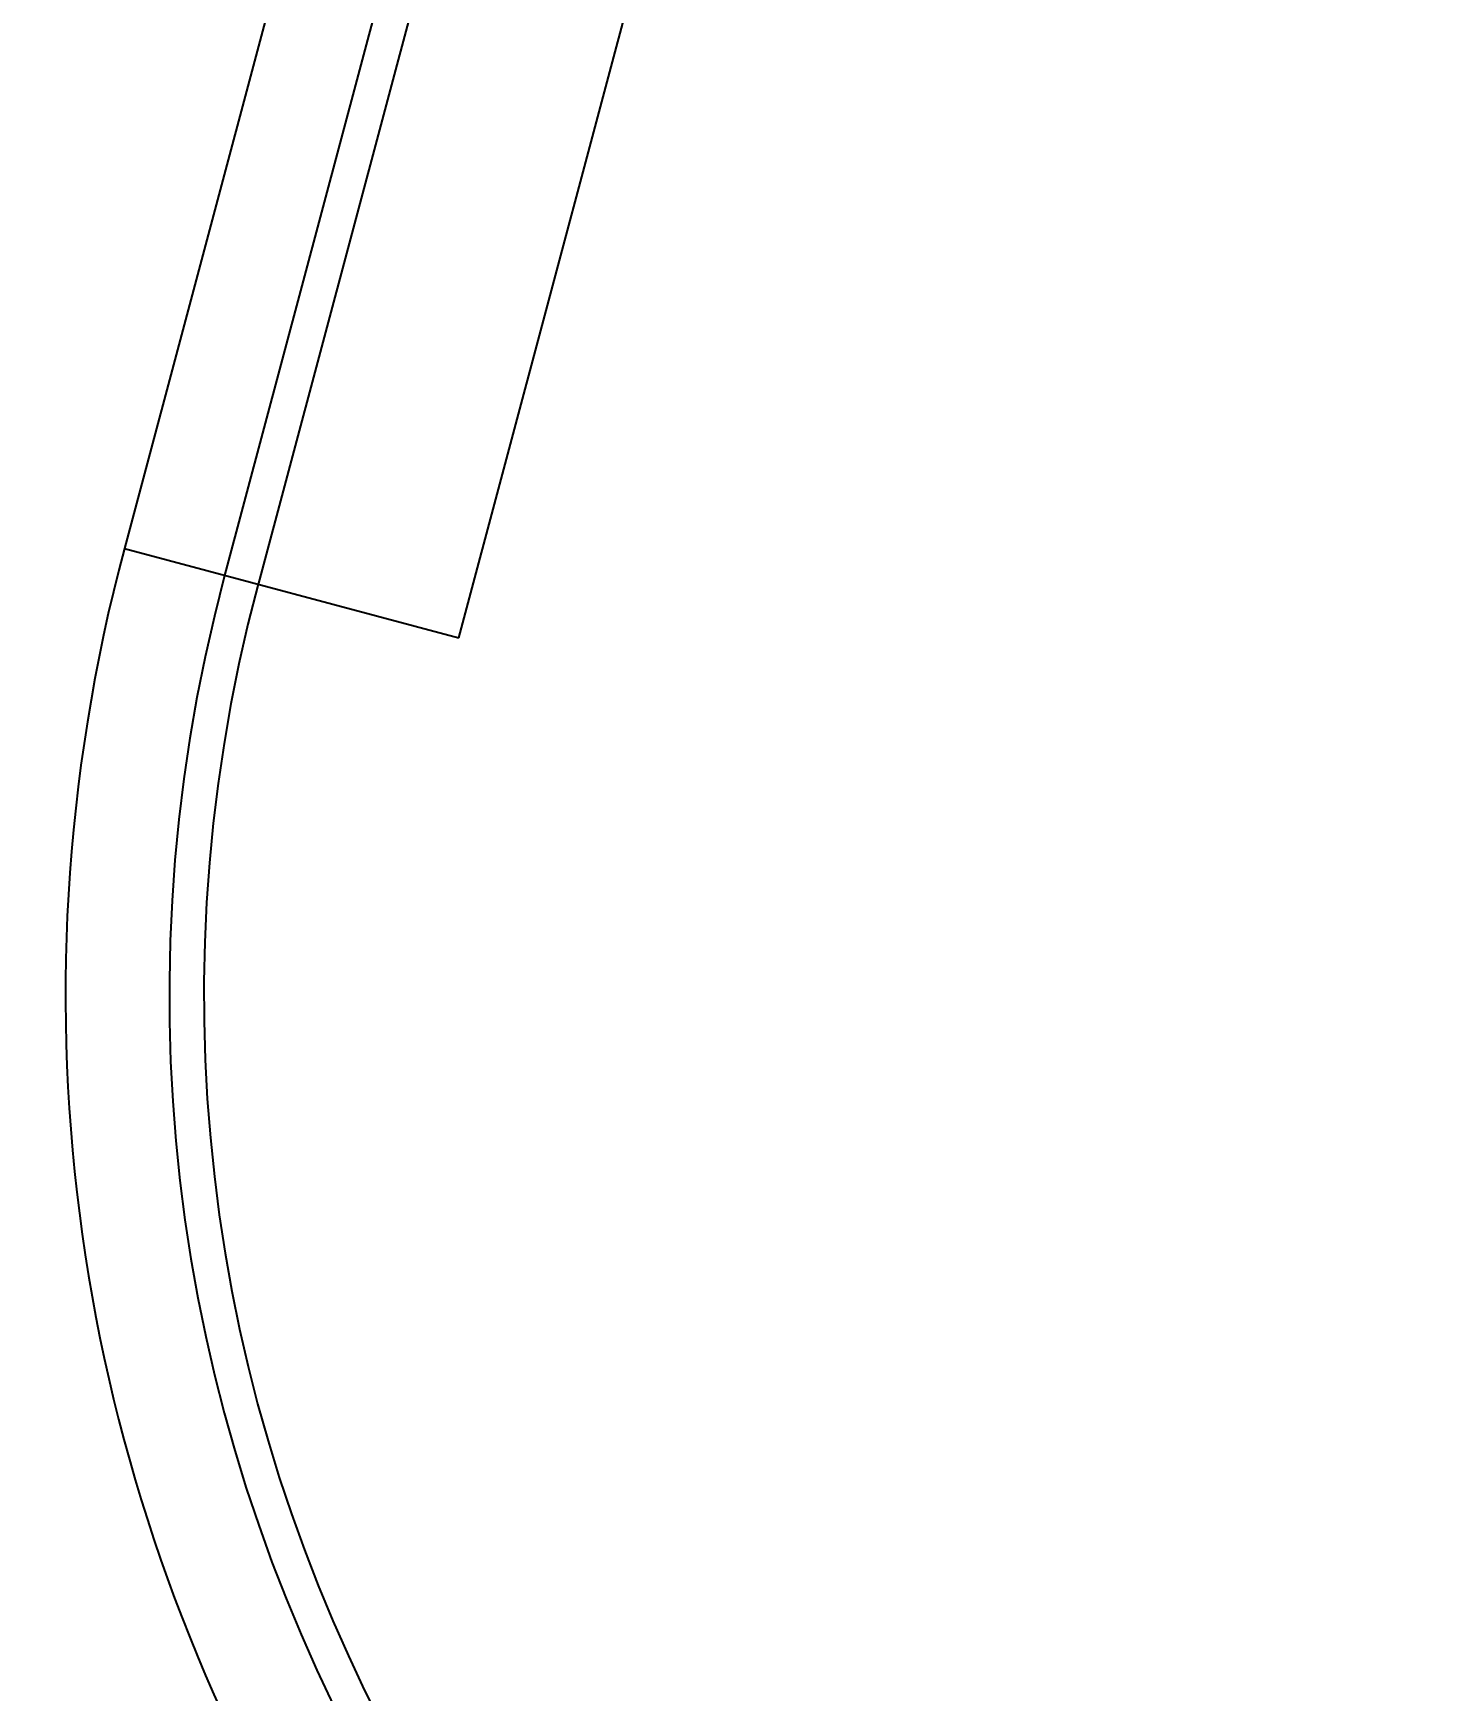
# Model space of a CAD drawing. Header units: metres. Extents: x 689715 to 690980, y 1005284 to 1006835.
# Drawn here: x 690794.09 to 690800.15, y 1005657.25 to 1005664.44 of the extents above; entities that cross this region are included whole.
import ezdxf

# ---------------------------------------------------------------- set-up
doc = ezdxf.new("R2010")
doc.units = ezdxf.units.M
doc.layers.add('C-CALLE-ACERA', color=8, linetype='Continuous')
doc.layers.add('C-CALLE-RGIRO', color=8, linetype='Continuous')
doc.styles.add('ESTANDAR', font='romans.shx')
doc.dimstyles.new('R_GIRO', dxfattribs={"dimtxt": 1.2, "dimasz": 1.2, "dimexe": 0.18, "dimexo": 0.0625, "dimgap": 0.09, "dimtad": 0, "dimdec": 1, "dimdsep": 46, "dimtxsty": 'ESTANDAR', "dimcen": 0, "dimclrt": 2, "dimadec": 0, "dimazin": 0, "dimtfac": 1, "dimtdec": 1, "dimtofl": 0, "dimtmove": 0, "dimatfit": 3, "dimfxl": 1, "dimtolj": 1, "dimtzin": 0, "dimarcsym": 0})

# ---------------------------------------------------------------- blocks, each defined once
blk = doc.blocks.new('*D156')
at = {"layer": 'C-CALLE-RGIRO', "color": 0, "lineweight": -2, "transparency": 16777216}
blk.add_line((690793.1585, 1005655.3195), (690794.1974, 1005655.9201), dxfattribs=at)
at = {"layer": 'C-CALLE-RGIRO', "color": 0, "transparency": 16777216}
blk.add_solid([(690794.0973, 1005656.0932), (690794.2975, 1005655.7469), (690795.2363, 1005656.5206)], dxfattribs=at)
at = {"layer": 'Defpoints', "color": 0, "transparency": 16777216}
for p in [(690801.7294, 1005660.2742), (690795.2363, 1005656.5206)]:
    blk.add_point(p, dxfattribs=at)
at = {"layer": 'C-CALLE-RGIRO', "color": 2, "transparency": 16777216, "insert": (690791.4703, 1005654.3436), "char_height": 1.2, "attachment_point": 5, "rotation": 30.03137, "style": 'ESTANDAR'}
blk.add_mtext('\\A1;R7.5', dxfattribs=at)

msp = doc.modelspace()

# ---------------------------------------------------------------- linework, layer by layer
at = {"layer": 'C-CALLE-ACERA', "linetype": 'Continuous', "ltscale": 5}
for p, q in [((690802.987, 1005694.0923), (690794.4827, 1005662.207)), ((690803.4218, 1005693.9764), (690794.9175, 1005662.091)), ((690803.5667, 1005693.9377), (690795.0625, 1005662.0523))]:
    msp.add_line(p, q, dxfattribs=at)
at = {"layer": 'C-CALLE-ACERA'}
msp.add_line((690794.4827, 1005662.207), (690795.9321, 1005661.8204), dxfattribs=at)
at = {"layer": 'C-CALLE-ACERA', "linetype": 'Continuous', "ltscale": 5, "flags": 128}
msp.add_lwpolyline([(690795.9321, 1005661.8204), (690804.4363, 1005693.7058)], dxfattribs=at)
at = {"layer": 'C-CALLE-ACERA', "linetype": 'Continuous', "ltscale": 5}
for radius in [7.5, 7.05, 6.9]:
    msp.add_arc((690801.7294, 1005660.2742), radius, 165.06604, 255.06604, dxfattribs=at)

# ---------------------------------------------------------------- dimensions: what is measured, and where the dimension line sits
at = {"layer": 'C-CALLE-RGIRO'}
dim = msp.add_radius_dim(center=(690801.7294, 1005660.2742), mpoint=(690795.2363, 1005656.5206), dimstyle='R_GIRO', dxfattribs=at)
dim.commit()
dim.dimension.update_dxf_attribs({"geometry": '*D156', "text_midpoint": (690791.4703, 1005654.3436)})

doc.saveas('drawing.dxf')
